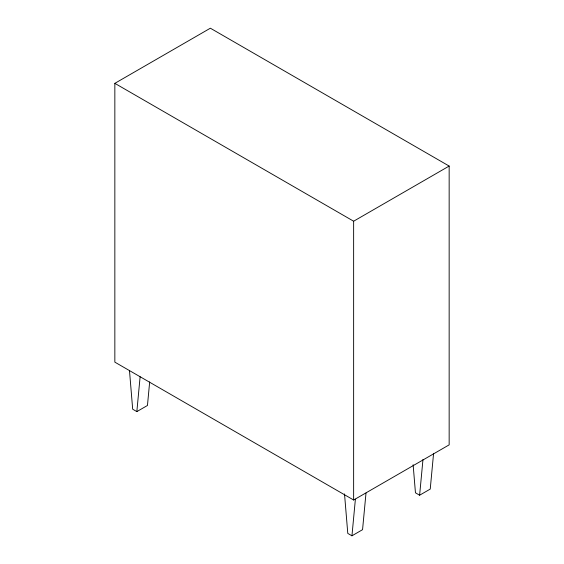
<?xml version="1.0" encoding="UTF-8"?>
<svg xmlns="http://www.w3.org/2000/svg" width="564" height="564" viewBox="0 0 564 564"><rect width="100%" height="100%" fill="white"/><g stroke="black" fill="none" stroke-linecap="round" stroke-linejoin="round"><path stroke-width="0.85" d="M129.487 370.597L132.681 409.203L136.84 411.607L140.119 376.738M149.664 381.941L147.458 405.481L136.84 411.607M344.519 493.909L347.784 533.396L351.95 535.8L355.39 499.182M366.001 493.056L362.56 529.674L351.95 535.8M413.13 464.729L415.456 492.809L419.616 495.213L422.979 459.47M433.589 453.343L430.233 489.087L419.616 495.213M114.844 83.345L210.365 28.2L449.156 166.063L449.156 444.862L353.635 500.007L114.844 362.144L114.844 83.345L353.635 221.215L449.156 166.063M353.635 221.215L353.635 500.007"/></g></svg>
